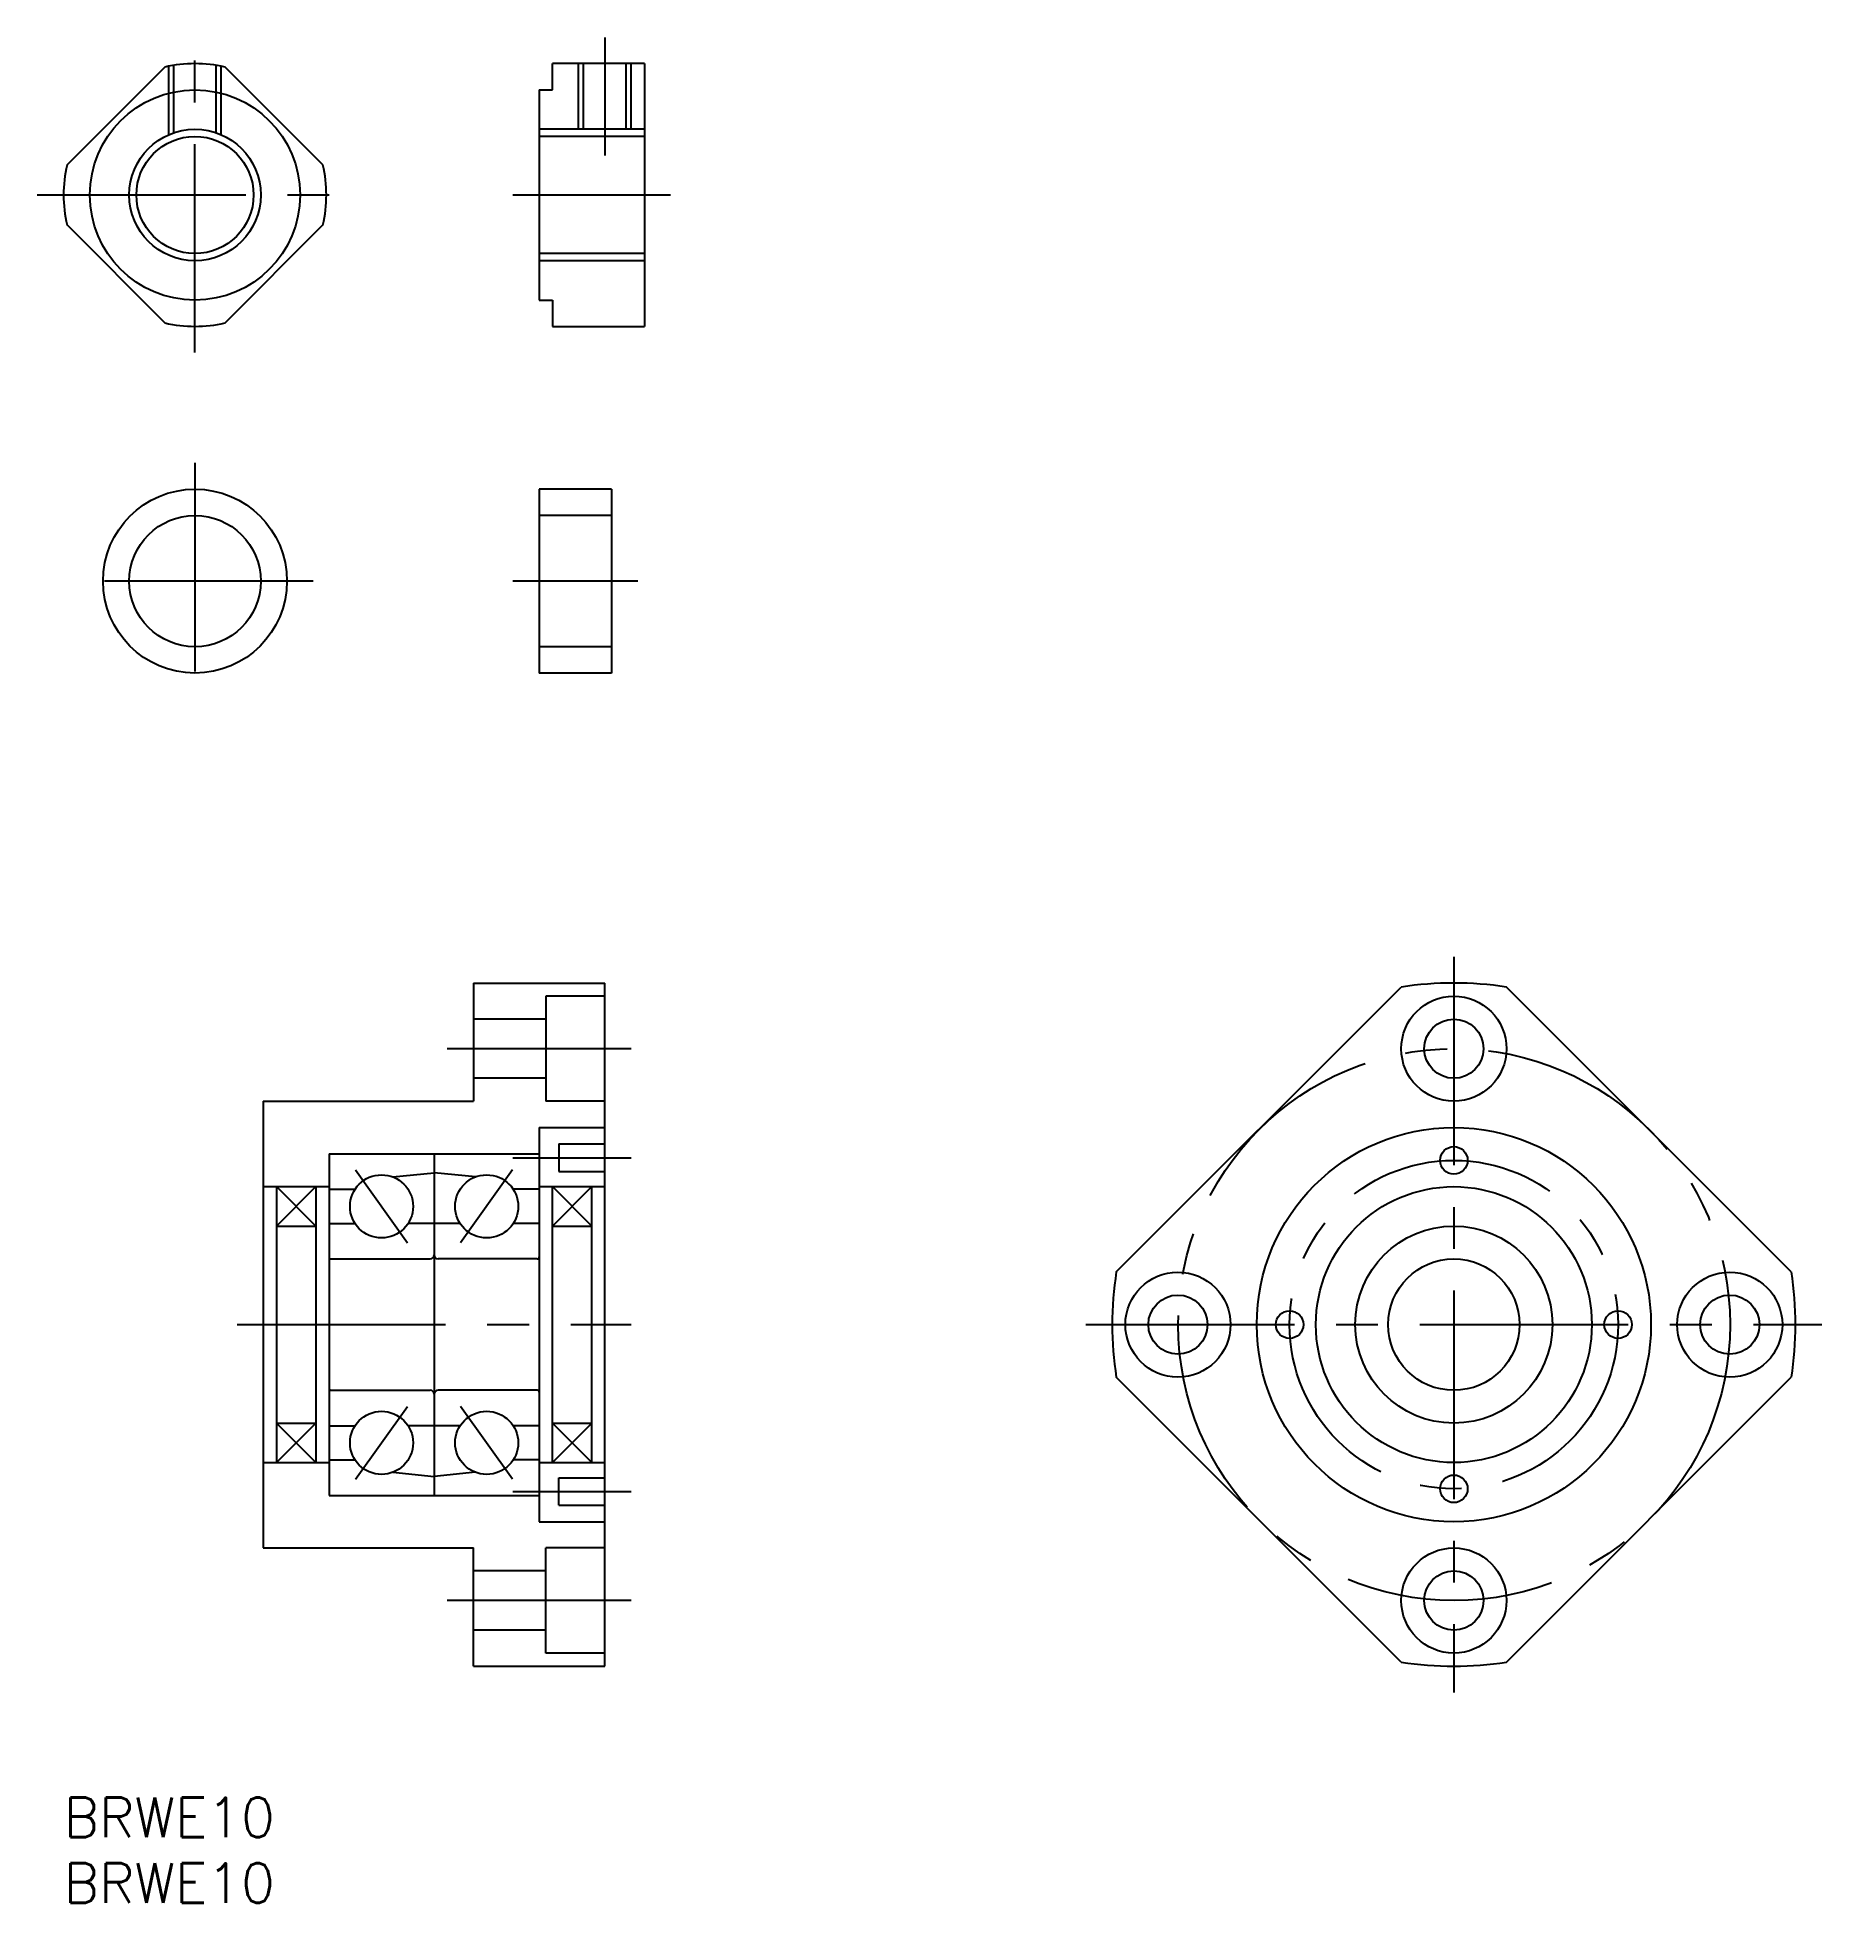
# Model space of a CAD drawing. Extents: x -2 to 134, y -8 to 134.
import ezdxf

# ---------------------------------------------------------------- set-up
doc = ezdxf.new("R2010")
doc.units = 0
doc.header["$LTSCALE"] = 0.5
doc.linetypes.add('CENTER', pattern=[50.8, 31.75, -6.35, 6.35, -6.35])
doc.linetypes.add('DASHED', pattern=[19.05, 12.7, -6.35])
for name, color, linetype in [('MSM_CENTER', 1, 'CENTER'), ('MSM_CONTINUOUS', 7, 'CONTINUOUS'), ('MSM_DASHED', 4, 'DASHED'), ('MSM_NARROW', 5, 'CONTINUOUS'), ('MSM_PART_NUMBER', 7, 'CONTINUOUS')]:
    doc.layers.add(name, color=color, linetype=linetype)
doc.styles.get("Standard").update_dxf_attribs({"font": 'txt.shx', "height": 3, "bigfont": 'bigfont.shx'})

# ---------------------------------------------------------------- blocks, each defined once
blk = doc.blocks.new('*U6')
at = {"layer": 'MSM_PART_NUMBER'}
blk.add_text('BRWE10', height=3, dxfattribs=at).set_placement((0, -3))
blk = doc.blocks.new('*U7')
at = {"layer": 'MSM_PART_NUMBER'}
blk.add_text('BRWE10', height=3, dxfattribs=at).set_placement((0, -8))

msp = doc.modelspace()

# ---------------------------------------------------------------- linework, layer by layer
at = {"layer": 'MSM_CENTER'}
for p, q in [((10, 109.98), (10, 133.98)), ((41.2, 133.98), (41.2, 124.98)), ((-2, 121.98), (22, 121.98)), ((34.2, 121.98), (46.2, 121.98)), ((10, 101.59), (10, 83.59)), ((19, 92.59), (1, 92.59)), ((43.7, 92.59), (34.2, 92.59)), ((105.81, 64), (105.81, 8)), ((43.2, 57), (29.2, 57)), ((34.2, 48.7), (43.2, 48.7)), ((22.22, 47.77), (26.17, 42.23)), ((34.17, 47.77), (30.22, 42.23)), ((13.2, 36), (43.2, 36)), ((77.81, 36), (133.81, 36)), ((22.22, 24.23), (26.17, 29.77)), ((34.17, 24.23), (30.22, 29.77)), ((34.2, 23.3), (43.2, 23.3)), ((43.2, 15), (29.2, 15))]:
    msp.add_line(p, q, dxfattribs=at)
for centre, radius in [((105.83, 36), 21), ((105.81, 36), 12.5)]:
    msp.add_circle(centre, radius, dxfattribs=at)
at = {"layer": 'MSM_CONTINUOUS'}
for p, q in [((0.26, 124.27), (7.71, 131.72)), ((19.74, 124.27), (12.29, 131.72)), ((37.2, 129.98), (37.2, 131.98)), ((44.2, 131.98), (37.2, 131.98)), ((39.57, 126.98), (39.57, 131.98)), ((42.82, 126.98), (42.82, 131.98)), ((44.2, 131.98), (44.2, 111.98)), ((36.2, 129.98), (36.2, 113.98)), ((36.2, 129.98), (37.2, 129.98)), ((44.2, 126.44), (36.2, 126.44)), ((7.71, 112.25), (0.26, 119.7)), ((12.29, 112.25), (19.74, 119.7)), ((44.2, 117.52), (36.2, 117.52)), ((36.2, 113.98), (37.2, 113.98)), ((37.2, 113.98), (37.2, 111.98)), ((37.2, 111.98), (44.2, 111.98)), ((36.2, 99.59), (36.2, 85.59)), ((41.7, 99.59), (36.2, 99.59)), ((41.7, 99.59), (41.7, 85.59)), ((41.7, 97.59), (36.2, 97.59)), ((41.7, 87.59), (36.2, 87.59)), ((41.7, 85.59), (36.2, 85.59)), ((31.2, 62), (41.2, 62)), ((31.2, 62), (31.2, 53)), ((41.2, 10), (41.2, 62)), ((80.12, 40.01), (101.8, 61.69)), ((131.49, 40.01), (109.81, 61.69)), ((36.7, 61), (36.7, 53)), ((41.2, 61), (36.7, 61)), ((36.7, 59.25), (31.2, 59.25)), ((36.7, 54.75), (31.2, 54.75)), ((15.2, 53), (31.2, 53)), ((15.2, 53), (15.2, 19)), ((41.2, 53), (36.7, 53)), ((36.2, 51), (41.2, 51)), ((36.2, 51), (36.2, 21)), ((37.7, 49.75), (41.2, 49.75)), ((37.7, 49.75), (37.7, 47.65)), ((20.2, 49), (36.2, 49)), ((20.2, 49), (20.2, 23)), ((28.2, 49), (28.2, 23)), ((25.05, 47.24), (28.2, 47.55)), ((31.34, 47.24), (28.2, 47.55)), ((37.7, 47.65), (41.2, 47.65)), ((15.2, 46.5), (20.2, 46.5)), ((16.2, 46.5), (16.2, 25.5)), ((19.2, 46.5), (19.2, 25.5)), ((20.2, 46.3), (22.18, 46.3)), ((36.2, 46.3), (34.21, 46.3)), ((36.2, 46.5), (41.2, 46.5)), ((37.2, 25.5), (37.2, 46.5)), ((40.2, 25.5), (40.2, 46.5)), ((16.2, 43.5), (19.2, 43.5)), ((20.2, 43.7), (22.18, 43.7)), ((30.18, 43.7), (26.21, 43.7)), ((36.2, 43.7), (34.21, 43.7)), ((37.2, 43.5), (40.2, 43.5)), ((20.35, 41), (27.9, 41)), ((36.05, 41), (28.5, 41)), ((101.8, 10.31), (80.12, 31.99)), ((109.81, 10.31), (131.49, 31.99)), ((20.35, 31), (27.9, 31)), ((36.05, 31), (28.5, 31)), ((16.2, 28.5), (19.2, 28.5)), ((37.2, 28.5), (40.2, 28.5)), ((20.2, 28.3), (22.18, 28.3)), ((30.18, 28.3), (26.21, 28.3)), ((36.2, 28.3), (34.21, 28.3)), ((20.2, 25.7), (22.18, 25.7)), ((36.2, 25.7), (34.21, 25.7)), ((15.2, 25.5), (20.2, 25.5)), ((25.05, 24.76), (28.2, 24.45)), ((31.34, 24.76), (28.2, 24.45)), ((36.2, 25.5), (41.2, 25.5)), ((37.7, 24.35), (41.2, 24.35)), ((37.7, 22.25), (37.7, 24.35)), ((20.2, 23), (36.2, 23)), ((37.7, 22.25), (41.2, 22.25)), ((36.2, 21), (41.2, 21)), ((15.2, 19), (31.2, 19)), ((31.2, 10), (31.2, 19)), ((36.7, 11), (36.7, 19)), ((41.2, 19), (36.7, 19)), ((36.7, 17.25), (31.2, 17.25)), ((36.7, 12.75), (31.2, 12.75)), ((31.2, 10), (41.2, 10)), ((41.2, 11), (36.7, 11))]:
    msp.add_line(p, q, dxfattribs=at)
for centre, radius in [((10, 121.98), 8), ((10, 121.98), 4.46), ((10, 92.59), 7), ((10, 92.59), 5), ((105.81, 57), 4), ((105.81, 57), 2.25), ((105.81, 36), 15), ((105.81, 48.5), 1.05), ((24.2, 45), 2.4), ((32.2, 45), 2.4), ((105.81, 36), 10.5), ((105.81, 36), 7.5), ((84.81, 36), 4), ((105.81, 36), 5), ((126.81, 36), 4), ((84.81, 36), 2.25), ((93.31, 36), 1.05), ((118.31, 36), 1.05), ((126.81, 36), 2.25), ((24.2, 27), 2.4), ((32.2, 27), 2.4), ((105.81, 23.5), 1.05), ((105.81, 15), 4), ((105.81, 15), 2.25)]:
    msp.add_circle(centre, radius, dxfattribs=at)
for centre, radius, start, end in [((10, 121.98), 10, 76.7883, 103.2117), ((10, 121.98), 10, 166.7883, 193.2117), ((10, 121.98), 10, 346.7883, 13.2117), ((10, 121.98), 10, 256.7883, 283.2117), ((105.81, 36), 26, 81.1289, 98.8711), ((27.9, 41.3), 0.3, 270, 0), ((28.5, 41.3), 0.3, 180, 270), ((20.35, 41.15), 0.15, 180, 270), ((36.05, 41.15), 0.15, 270, 0), ((105.81, 36), 26, 171.1289, 188.8711), ((105.81, 36), 26, 351.1289, 8.8711), ((20.35, 30.85), 0.15, 90, 180), ((27.9, 30.7), 0.3, 0, 90), ((28.5, 30.7), 0.3, 90, 180), ((36.05, 30.85), 0.15, 0, 90), ((105.81, 36), 26, 261.1289, 278.8711)]:
    msp.add_arc(centre, radius, start, end, dxfattribs=at)
at = {"layer": 'MSM_DASHED'}
for p, q in [((8, 126.57), (8, 131.78)), ((8.38, 126.71), (8.38, 131.85)), ((11.62, 126.71), (11.62, 131.85)), ((12, 126.57), (12, 131.78))]:
    msp.add_line(p, q, dxfattribs=at)
at = {"layer": 'MSM_NARROW'}
for p, q in [((39.2, 126.98), (39.2, 131.98)), ((43.2, 126.98), (43.2, 131.98)), ((44.2, 126.98), (36.2, 126.98)), ((44.2, 116.98), (36.2, 116.98)), ((19.2, 46.5), (16.2, 43.5)), ((16.2, 46.5), (19.2, 43.5)), ((40.2, 46.5), (37.2, 43.5)), ((37.2, 46.5), (40.2, 43.5)), ((19.2, 25.5), (16.2, 28.5)), ((16.2, 25.5), (19.2, 28.5)), ((40.2, 25.5), (37.2, 28.5)), ((37.2, 25.5), (40.2, 28.5))]:
    msp.add_line(p, q, dxfattribs=at)
msp.add_circle((10, 121.98), 5, dxfattribs=at)

# ---------------------------------------------------------------- block references
at = {"layer": 'MSM_CONTINUOUS'}
for name in ['*U6', '*U7']:
    msp.add_blockref(name, (0, 0), dxfattribs=at)

doc.saveas('drawing.dxf')
